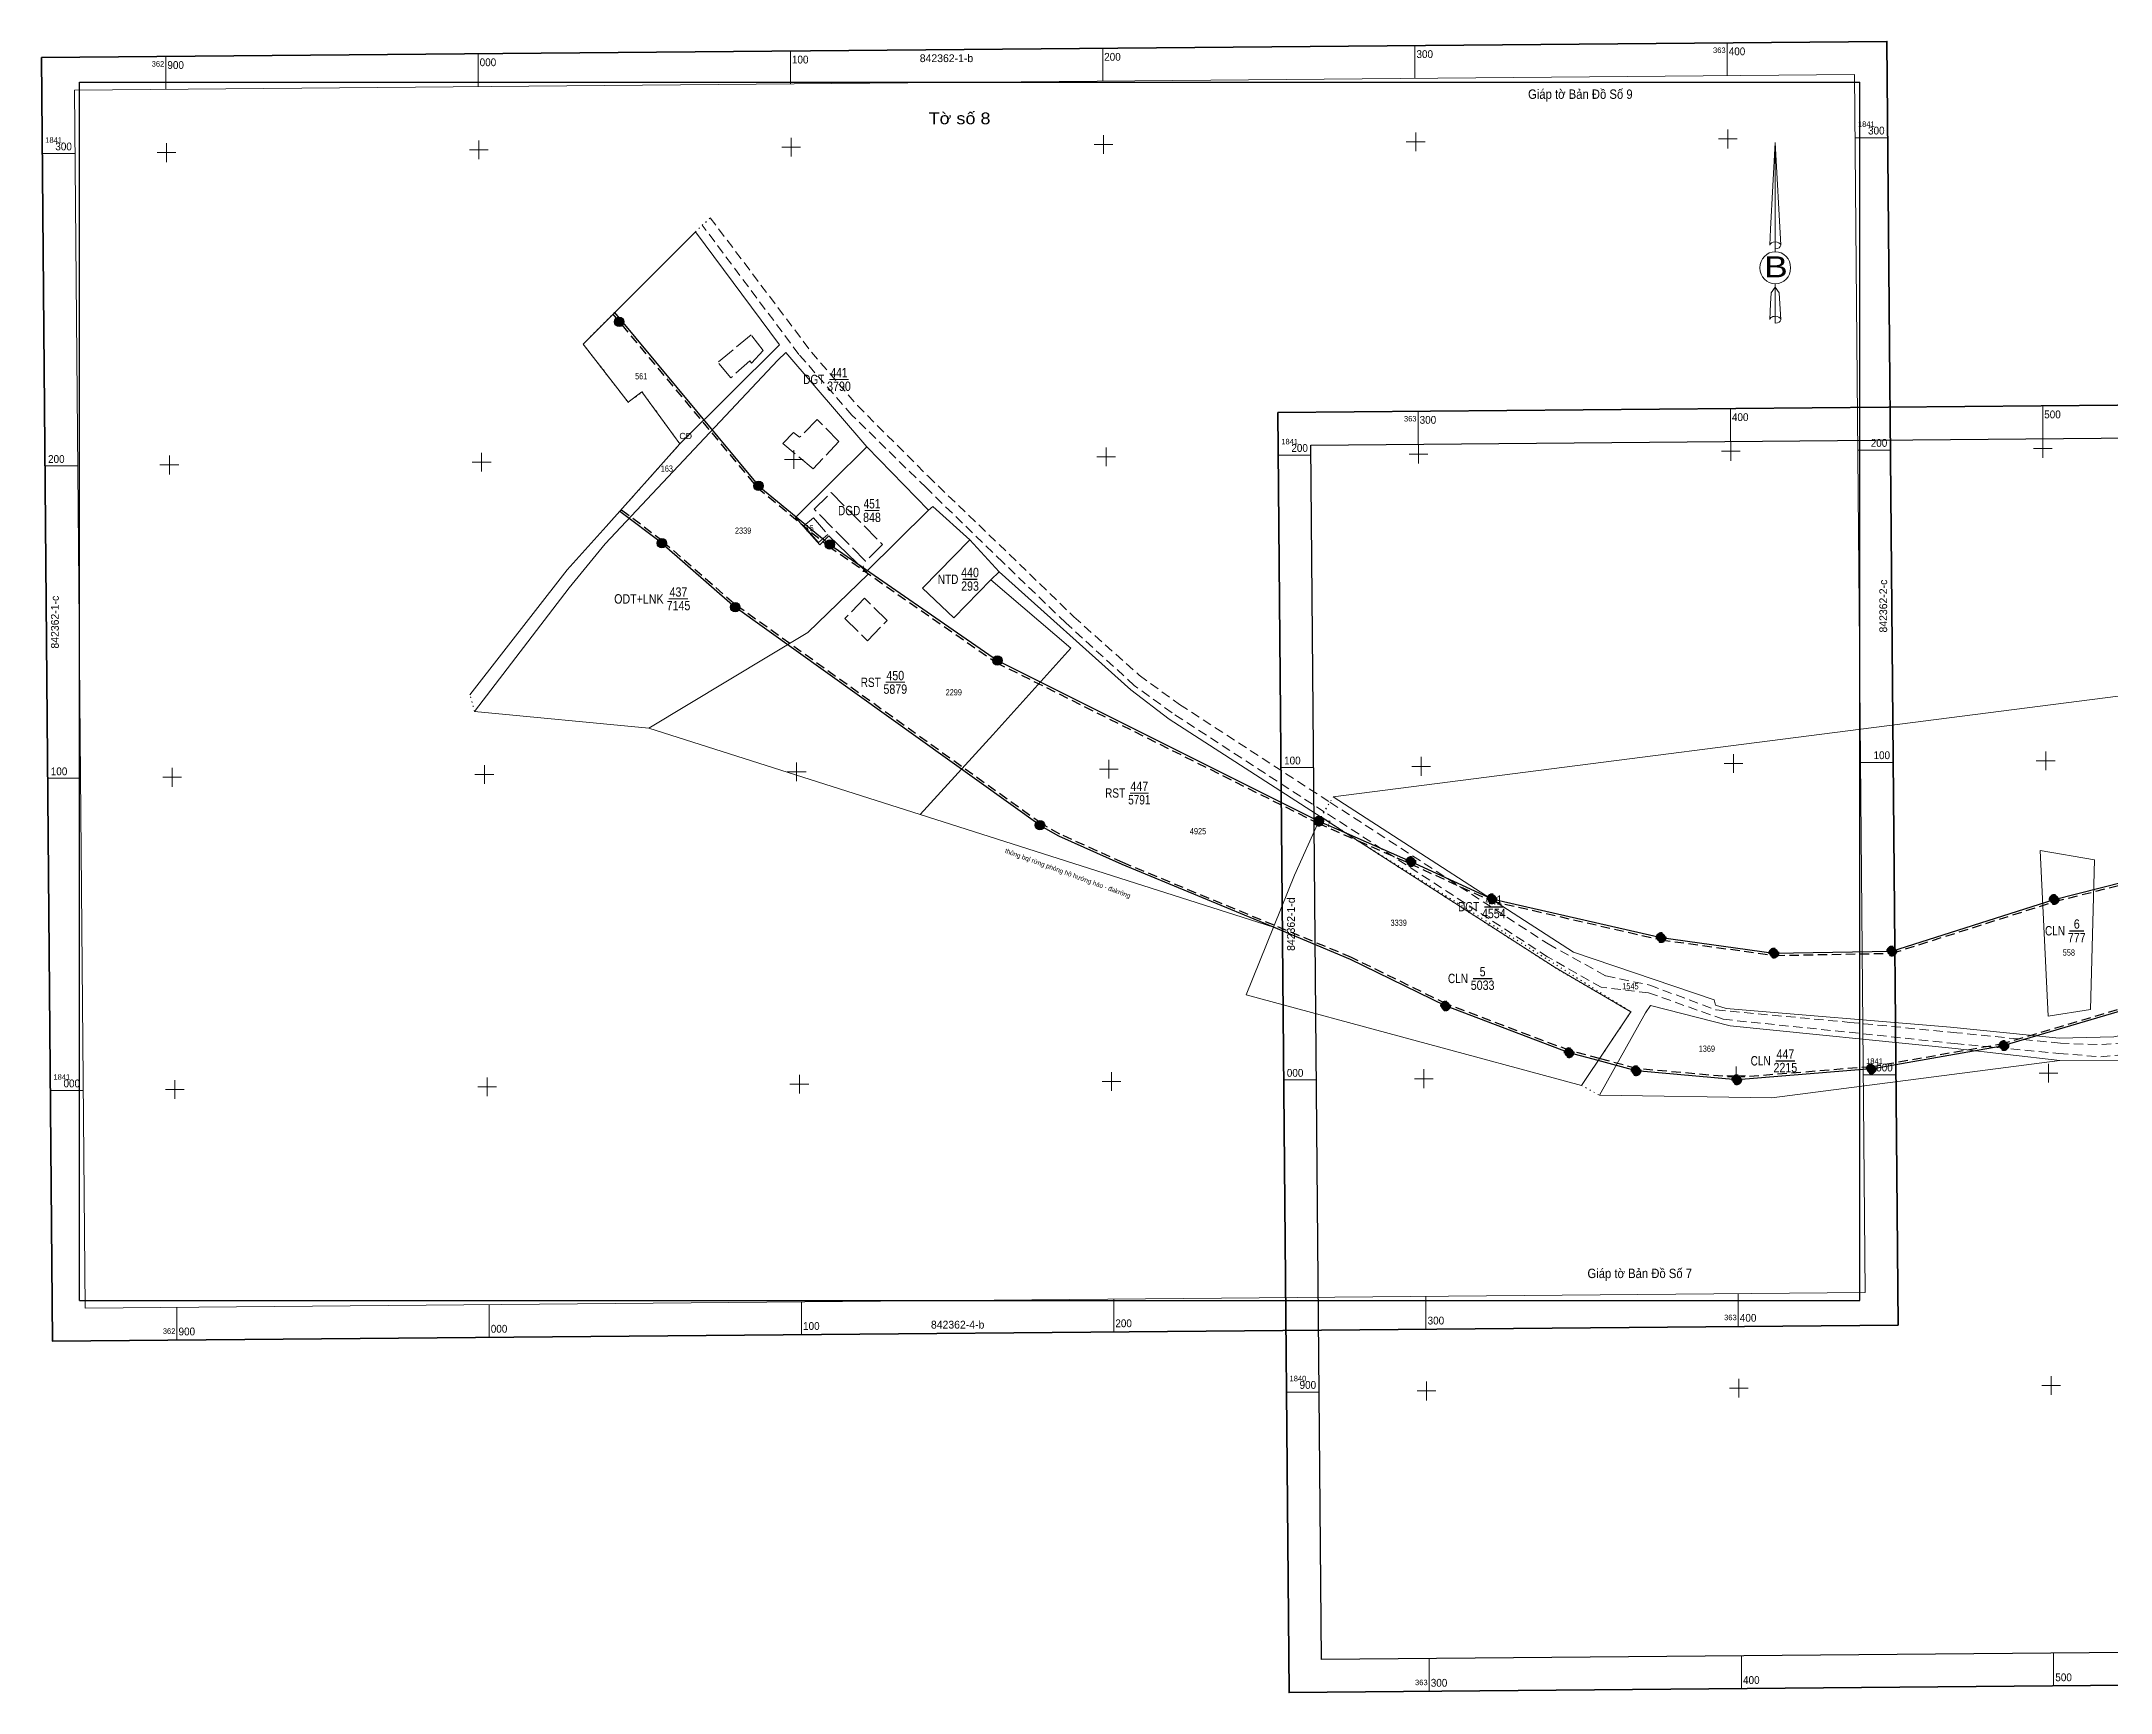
# Model space of a CAD drawing. Header units: metres. Extents: x 25 to 551711, y 21 to 1840816.
# Drawn here: x 549409 to 550071, y 1840288 to 1840816 of the extents above; entities that cross this region are included whole.
import ezdxf
from ezdxf.enums import TextEntityAlignment as Align

# ---------------------------------------------------------------- set-up
doc = ezdxf.new("R2010")
doc.units = ezdxf.units.M
for name, pattern in [('DOTTED', [1.5, 0.3, -1.2]), ('LONG_DASHED', [7.5, 6, -1.5]), ('MEDIUM_DASHED', [4.5, 3, -1.5])]:
    doc.linetypes.add(name, pattern=pattern)
for name, color, linetype, lineweight in [('1', 7, 'MEDIUM_DASHED', 13), ('10', 7, 'Continuous', 13), ('13', 7, 'Continuous', 25), ('19', 7, 'MEDIUM_DASHED', 35), ('22', 7, 'MEDIUM_DASHED', 13), ('50', 7, 'Continuous', 25), ('51', 7, 'Continuous', 13), ('60', 7, 'Continuous', 13)]:
    doc.layers.add(name, color=color, linetype=linetype, lineweight=lineweight)
for name, color, linetype in [('17', 7, 'Continuous'), ('55', 7, 'Continuous'), ('56', 7, 'Continuous')]:
    doc.layers.add(name, color=color, linetype=linetype)

msp = doc.modelspace()

# ---------------------------------------------------------------- hatches: boundary and pattern name
at = {"layer": '19'}
for points in [[(549595.133, 1840726.27, 1), (549592.133, 1840726.27, 1)], [(549639.731, 1840673.784, 1), (549636.731, 1840673.784, 1)], [(549608.789, 1840655.447, 1), (549605.789, 1840655.447, 1)], [(549662.579, 1840655.028, 1), (549659.579, 1840655.028, 1)], [(549632.272, 1840634.958, 1), (549629.272, 1840634.958, 1)], [(549716.181, 1840617.867, 1), (549713.181, 1840617.867, 1)], [(549819.065, 1840566.48, 1), (549816.065, 1840566.48, 1)], [(549819.065, 1840566.48, 1), (549816.065, 1840566.48, 1)], [(549729.826, 1840565.243, 1), (549726.826, 1840565.243, 1)], [(549848.571, 1840553.531, 1), (549845.571, 1840553.531, 1)], [(549874.509, 1840541.631, 1), (549871.509, 1840541.631, 1)], [(550054.506, 1840541.426, 1), (550051.506, 1840541.426, 1)], [(549928.654, 1840529.198, 1), (549925.654, 1840529.198, 1)], [(549964.768, 1840524.275, 1), (549961.768, 1840524.275, 1)], [(550002.523, 1840524.905, 1), (549999.523, 1840524.905, 1)], [(549859.643, 1840507.319, 1), (549856.643, 1840507.319, 1)], [(550038.409, 1840494.637, 1), (550035.409, 1840494.637, 1)], [(549899.204, 1840492.379, 1), (549896.204, 1840492.379, 1)], [(549920.649, 1840486.608, 1), (549917.649, 1840486.608, 1)], [(549995.935, 1840487.177, 1), (549992.935, 1840487.177, 1)], [(549952.876, 1840483.721, 1), (549949.876, 1840483.721, 1)]]:
    msp.add_hatch(color=256, dxfattribs=at).paths.add_polyline_path(points)

# ---------------------------------------------------------------- linework, layer by layer
at = {"layer": '1'}
for p, q in [((549819.35, 1840569.48), (549770.61, 1840601.12)), ((549773.01, 1840603.81), (549821.15, 1840572.54))]:
    msp.add_line(p, q, dxfattribs=at)
for points in [[(549622.75, 1840759.63), (549655.17, 1840716.63), (549669.88, 1840699.52), (549692.49, 1840676.88), (549718.51, 1840651.89), (549739.15, 1840631.91), (549760.08, 1840613.21), (549773.01, 1840603.81)], [(549770.61, 1840601.12), (549758.53, 1840609.93), (549736.58, 1840629.95), (549716.42, 1840649.37), (549691.86, 1840673.23), (549668.1, 1840696.45), (549651.16, 1840715.89), (549620.23, 1840757.22)]]:
    msp.add_lwpolyline(points, dxfattribs=at)
at = {"layer": '10', "lineweight": 25}
for p, q in [((549420.84, 1840803.05), (549990.84, 1840803.05)), ((549420.84, 1840413.05), (549420.84, 1840803.05))]:
    msp.add_line(p, q, dxfattribs=at)
at = {"layer": '10', "linetype": 'DOTTED', "lineweight": 25}
msp.add_line((549618.04, 1840755.14), (549622.75, 1840759.63), dxfattribs=at)
at = {"layer": '10'}
for p, q in [((549618.04, 1840755.14), (549582.03, 1840719.19)), ((549672.89, 1840686.25), (549692.62, 1840666.03)), ((549672.63, 1840646.27), (549692.62, 1840666.03)), ((549576.98, 1840646.9), (549545.81, 1840606.93)), ((549547.32, 1840601.62), (549603.14, 1840596.27)), ((549603.14, 1840596.27), (549689.93, 1840568.58)), ((549818.37, 1840567.82), (549826.4, 1840562.56))]:
    msp.add_line(p, q, dxfattribs=at)
at = {"layer": '10', "linetype": 'DOTTED'}
for p, q in [((549547.32, 1840601.62), (549545.81, 1840606.93)), ((549818.34, 1840567.79), (549822.18, 1840574.27)), ((549818.34, 1840567.79), (549822.18, 1840574.27)), ((549901.68, 1840481.9), (549907.49, 1840478.74))]:
    msp.add_line(p, q, dxfattribs=at)
at = {"layer": '10', "lineweight": 35}
msp.add_lwpolyline([(549408.64, 1840810.9), (549999.45, 1840816.07), (550003.04, 1840405.2), (549412.23, 1840400.03)], close=True, dxfattribs=at)
at = {"layer": '10', "lineweight": 25}
msp.add_lwpolyline([(549420.84, 1840413.05), (549990.84, 1840413.05), (549990.84, 1840803.05)], dxfattribs=at)
at = {"layer": '10'}
for points in [[(549618.04, 1840755.14), (549644.93, 1840718.93), (549613.05, 1840687.24)], [(549547.32, 1840601.62), (549577.6, 1840641.18), (549589.16, 1840655.28), (549644.36, 1840714.08), (549646.93, 1840716.53), (549672.89, 1840686.25)], [(549582.03, 1840719.19), (549596.48, 1840700.55), (549600.91, 1840703.85), (549613.05, 1840687.24)], [(549576.98, 1840646.9), (549589.44, 1840660.75), (549613.05, 1840687.24)], [(549672.89, 1840686.25), (549650.01, 1840663.65), (549657.87, 1840654.92), (549660.76, 1840657.86), (549672.63, 1840646.27)], [(549692.62, 1840666.03), (549694.04, 1840667.22), (549705.87, 1840656.51)], [(549712.63, 1840643.7), (549700.75, 1840631.51), (549690.7, 1840641.04), (549705.87, 1840656.51)], [(549705.87, 1840656.51), (549715.23, 1840646.34), (549712.63, 1840643.7)], [(549672.63, 1840646.27), (549673.32, 1840645.55), (549653.97, 1840626.91), (549603.14, 1840596.27)], [(549712.63, 1840643.7), (549738.17, 1840621.81), (549713.2, 1840594.12), (549689.93, 1840568.58)], [(549715.23, 1840646.34), (549757.36, 1840608.47), (549769.65, 1840599.09), (549818.34, 1840567.79)], [(549822.18, 1840574.27), (550274.84, 1840632.3), (550421.98, 1840593.2)], [(549822.18, 1840574.27), (549899.14, 1840524.57), (549944.14, 1840509.29), (549944.58, 1840507.58), (549948.04, 1840506.51), (550019.83, 1840500.54), (550054.64, 1840497.06), (550072.11, 1840497.43), (550086.92, 1840500.47), (550101.95, 1840507.33), (550143.42, 1840540.8), (550169.25, 1840563.12), (550175.07, 1840567.7), (550189.82, 1840576.8), (550215.18, 1840587.25), (550267.91, 1840605.52), (550289.19, 1840608.08), (550300.14, 1840605.75), (550352.75, 1840574.1), (550372.91, 1840562.48), (550388.81, 1840550.54)], [(549689.93, 1840568.58), (549803.03, 1840532.5), (549809.77, 1840549.17), (549817.57, 1840566.48)], [(549818.34, 1840567.79), (549817.57, 1840566.48), (549809.77, 1840549.17), (549794.31, 1840510.94), (549901.68, 1840481.9)], [(549818.34, 1840567.79), (549893.25, 1840519.62), (549917.5, 1840505.5), (549901.68, 1840481.9)], [(549818.34, 1840567.79), (549893.25, 1840519.62), (549917.5, 1840505.5), (549901.68, 1840481.9)], [(549907.49, 1840478.74), (549922.22, 1840505.14), (549923.79, 1840507.51), (549949.3, 1840501.02), (550021.31, 1840493.69), (550054.83, 1840489.91)], [(550054.83, 1840489.91), (550075.41, 1840490), (550091.22, 1840493.41), (550102.78, 1840498.67)], [(549907.49, 1840478.74), (549962.66, 1840477.9), (550054.83, 1840489.91)]]:
    msp.add_lwpolyline(points, dxfattribs=at)
at = {"layer": '10', "linetype": 'DOTTED', "lineweight": 25}
for points in [[(549592.12, 1840729.27), (549582.03, 1840719.19), (549596.48, 1840700.55), (549600.91, 1840703.85), (549613.05, 1840687.24), (549593.79, 1840665.6)], [(549826.42, 1840562.6), (549818.34, 1840567.79), (549821.15, 1840572.54)], [(549826.42, 1840562.6), (549893.25, 1840519.62), (549917.5, 1840505.5), (549907.03, 1840489.87)], [(549826.42, 1840562.6), (549917.5, 1840505.5), (549907.03, 1840489.87)]]:
    msp.add_lwpolyline(points, dxfattribs=at)
at = {"layer": '10', "linetype": 'DOTTED'}
msp.add_lwpolyline([(549817.57, 1840566.48), (549818.34, 1840567.79), (549822.18, 1840574.27)], dxfattribs=at)
at = {"layer": '10'}
msp.add_lwpolyline([(550065.89, 1840554.07), (550048.54, 1840557.05), (550051.12, 1840504.05), (550064.58, 1840506.22)], close=True, dxfattribs=at)
at = {"layer": '13', "lineweight": 13}
for p, q in [((549660.95, 1840707.87), (549667.01, 1840707.87)), ((549672.27, 1840665.9), (549676.81, 1840665.9)), ((549609.54, 1840637.66), (549615.64, 1840637.66)), ((549678.99, 1840610.92), (549685.02, 1840610.92)), ((549757.21, 1840575.49), (549763.05, 1840575.49))]:
    msp.add_line(p, q, dxfattribs=at)
at = {"layer": '13'}
for p, q in [((549703.66, 1840643.9), (549708.2, 1840643.9)), ((549870.58, 1840539.1), (549876.61, 1840539.1)), ((550057.95, 1840531.4), (550062.55, 1840531.4)), ((549867, 1840516.14), (549873.06, 1840516.14)), ((549963.9, 1840489.78), (549970, 1840489.78))]:
    msp.add_line(p, q, dxfattribs=at)
at = {"layer": '19', "linetype": 'Continuous', "lineweight": 25}
for centre in [(549593.633, 1840726.27), (549638.231, 1840673.784), (549607.289, 1840655.447), (549661.079, 1840655.028), (549630.772, 1840634.958), (549714.681, 1840617.867), (549817.565, 1840566.48), (549728.326, 1840565.243)]:
    msp.add_circle(centre, 1.5, dxfattribs=at)
at = {"layer": '19'}
for centre in [(549817.565, 1840566.48), (549847.071, 1840553.531), (549873.009, 1840541.631), (550053.006, 1840541.426), (549927.154, 1840529.198), (549963.268, 1840524.275), (550001.023, 1840524.905), (549858.143, 1840507.319), (550036.909, 1840494.637), (549897.704, 1840492.379), (549919.149, 1840486.608), (549994.435, 1840487.177), (549951.376, 1840483.721)]:
    msp.add_circle(centre, 1.5, dxfattribs=at)
at = {"layer": '22', "linetype": 'LONG_DASHED'}
for p, q in [((549635.85, 1840722.11), (549625.19, 1840713.35)), ((549639.71, 1840717.09), (549635.85, 1840722.11)), ((549635.47, 1840713.85), (549635.92, 1840713.11)), ((549639.71, 1840717.09), (549635.92, 1840713.11))]:
    msp.add_line(p, q, dxfattribs=at)
at = {"layer": '22'}
for p, q in [((549923.18, 1840511.55), (549947.06, 1840503.06)), ((549944.79, 1840506.05), (549987.47, 1840502.09)), ((549947.06, 1840503.06), (549987.35, 1840498.9)), ((549987.47, 1840502.09), (550021.8, 1840498.76))]:
    msp.add_line(p, q, dxfattribs=at)
at = {"layer": '22', "linetype": 'LONG_DASHED'}
for points in [[(549635.47, 1840713.85), (549629.37, 1840708.39), (549625.19, 1840713.35)], [(549663.97, 1840688.01), (549657.03, 1840695.05), (549651.34, 1840689.36), (549649.41, 1840690.9), (549646.02, 1840687.4)], [(549663.97, 1840688.01), (549655.69, 1840679.25), (549646.02, 1840687.4)]]:
    msp.add_lwpolyline(points, dxfattribs=at)
at = {"layer": '22', "linetype": 'Continuous', "lineweight": 35}
msp.add_lwpolyline([(549804.49, 1840697.28), (550439.8, 1840702.84), (550443.38, 1840293.1), (549808.08, 1840287.55)], close=True, dxfattribs=at)
at = {"layer": '22', "linetype": 'Continuous', "lineweight": 25}
msp.add_lwpolyline([(549815.08, 1840686.88), (550429.39, 1840692.25), (550432.79, 1840303.51), (549818.48, 1840298.13)], close=True, dxfattribs=at)
at = {"layer": '22', "linetype": 'LONG_DASHED'}
for points in [[(549677.89, 1840654.99), (549672.47, 1840649.65), (549656.04, 1840666.3), (549661.45, 1840671.64)], [(549655.77, 1840663.61), (549660.39, 1840658.24), (549657.37, 1840655.64), (549652.75, 1840661)], [(549679.43, 1840630.71), (549672.13, 1840637.83), (549665.83, 1840631.37), (549673.13, 1840624.25)]]:
    msp.add_lwpolyline(points, close=True, dxfattribs=at)
at = {"layer": '22'}
for points in [[(549987.35, 1840498.9), (550021.22, 1840495.3), (550054.48, 1840492.1), (550067.91, 1840491.08), (550076.74, 1840491.88), (550089.4, 1840495.07), (550100.78, 1840499.88), (550111.13, 1840506.86), (550146.38, 1840537.57), (550172.21, 1840559.23), (550191.78, 1840572.17), (550217.23, 1840583.26)], [(550215.58, 1840586.1), (550190.52, 1840575.62), (550170.01, 1840562.05), (550144.42, 1840539.95), (550107.77, 1840508.77), (550099.9, 1840503.71), (550088.13, 1840498.41), (550075.77, 1840495.46), (550066.76, 1840494.95), (550054.98, 1840495.41), (550021.8, 1840498.76)], [(549923.17, 1840511.56), (549908, 1840513.3), (549890.85, 1840523.07), (549819.35, 1840569.48)], [(549821.16, 1840572.54), (549890.98, 1840527.19), (549909.48, 1840516.96), (549923.52, 1840513.99), (549944.79, 1840506.05)]]:
    msp.add_lwpolyline(points, dxfattribs=at)
at = {"layer": '50'}
for p, q in [((549607.16, 1840655.52), (549593.79, 1840665.6)), ((549607.16, 1840655.52), (549630.77, 1840634.96)), ((549728.37, 1840565.13), (549630.77, 1840634.96)), ((549817.57, 1840566.48), (549826.43, 1840562.59)), ((549826.42, 1840562.6), (549847.07, 1840553.53)), ((549803.03, 1840532.5), (549754.6, 1840552.58)), ((549897.7, 1840492.38), (549858.14, 1840507.32)), ((549994.44, 1840487.18), (550036.91, 1840494.64)), ((549907.03, 1840489.87), (549897.7, 1840492.38)), ((549994.44, 1840487.18), (549951.52, 1840483.72))]:
    msp.add_line(p, q, dxfattribs=at)
for points in [[(549592.12, 1840729.27), (549638.35, 1840673.71), (549661.08, 1840655.03), (549714.68, 1840617.87), (549817.57, 1840566.48)], [(549754.6, 1840552.58), (549734.35, 1840561.72), (549728.51, 1840565.02)], [(549847.07, 1840553.53), (549873.01, 1840541.63), (549927.15, 1840529.2), (549963.27, 1840524.27)], [(549963.27, 1840524.27), (550001.02, 1840524.91), (550053.01, 1840541.43), (550098.01, 1840552.82)], [(550154.54, 1840538.11), (550112.13, 1840520.25), (550077.75, 1840506.68), (550036.91, 1840494.64)], [(549858.14, 1840507.32), (549827.75, 1840522.24), (549803.03, 1840532.5)], [(549951.38, 1840483.72), (549919.15, 1840486.61), (549907.03, 1840489.87)]]:
    msp.add_lwpolyline(points, dxfattribs=at)
at = {"layer": '51'}
for p, q in [((549963.71, 1840783.66), (549965.47, 1840750.81)), ((549963.71, 1840783.66), (549965.47, 1840750.81)), ((549963.71, 1840783.66), (549965.47, 1840750.81)), ((549962.24, 1840755.92), (549961.97, 1840750.87)), ((549963.71, 1840751.91), (549963.71, 1840750.64)), ((549963.71, 1840750.64), (549963.71, 1840749.7)), ((549963.71, 1840749.7), (549963.71, 1840748.76)), ((549963.71, 1840749.7), (549963.71, 1840748.76)), ((549963.71, 1840749.7), (549963.71, 1840748.76)), ((549965.47, 1840750.81), (549965.47, 1840750.87)), ((549963.71, 1840737.38), (549963.71, 1840738.46)), ((549963.71, 1840737.38), (549963.71, 1840738.46)), ((549963.71, 1840737.38), (549963.71, 1840738.46)), ((549963.71, 1840737.38), (549965, 1840735.55)), ((549963.71, 1840737.38), (549965, 1840735.55)), ((549963.71, 1840737.38), (549965, 1840735.55)), ((549965, 1840735.55), (549965.47, 1840726.96)), ((549965, 1840735.55), (549965.47, 1840726.96)), ((549965, 1840735.55), (549965.47, 1840726.96)), ((549963.71, 1840728.07), (549963.71, 1840726.82)), ((549963.71, 1840726.82), (549963.71, 1840725.86)), ((549965.47, 1840726.96), (549965.47, 1840727.08))]:
    msp.add_line(p, q, dxfattribs=at)
at = {"layer": '51', "linetype": 'MEDIUM_DASHED', "lineweight": 25}
for p, q in [((549607.58, 1840656.08), (549594.24, 1840666.14)), ((549607.61, 1840656.04), (549631.23, 1840635.48)), ((549728.77, 1840565.7), (549631.18, 1840635.53)), ((549817.28, 1840565.84), (549830.19, 1840560.17)), ((549830.18, 1840560.18), (549846.79, 1840552.89)), ((549803.29, 1840533.14), (549754.87, 1840553.22)), ((549927.06, 1840528.51), (549963.17, 1840523.58)), ((549897.95, 1840493.03), (549858.39, 1840507.97)), ((549994.31, 1840487.87), (550036.78, 1840495.33)), ((549907.44, 1840490.47), (549897.89, 1840493.05)), ((549919.33, 1840487.28), (549907.44, 1840490.48)), ((549994.38, 1840487.88), (549951.46, 1840484.42)), ((549951.44, 1840484.42), (549919.21, 1840487.31))]:
    msp.add_line(p, q, dxfattribs=at)
at = {"layer": '51'}
for points in [[(549963.71, 1840751.91), (549963.71, 1840783.66), (549962.24, 1840755.92)], [(549963.71, 1840728.07), (549963.71, 1840737.38), (549962.42, 1840735.55), (549962.24, 1840732.1), (549961.97, 1840727.08)]]:
    msp.add_lwpolyline(points, dxfattribs=at)
at = {"layer": '51', "linetype": 'MEDIUM_DASHED', "lineweight": 25}
for points in [[(549591.62, 1840728.77), (549637.86, 1840673.22), (549660.65, 1840654.46), (549714.33, 1840617.26), (549817.25, 1840565.86)], [(549754.89, 1840553.22), (549734.66, 1840562.35), (549728.85, 1840565.63)], [(549846.78, 1840552.9), (549872.78, 1840540.97), (549927, 1840528.52)], [(549963.8, 1840523.49), (550001.14, 1840524.21), (550053.2, 1840540.75), (550098.18, 1840552.14)], [(550154.26, 1840538.75), (550111.86, 1840520.9), (550077.53, 1840507.34), (550036.71, 1840495.3)], [(549858.45, 1840507.95), (549828.03, 1840522.88), (549803.29, 1840533.14)]]:
    msp.add_lwpolyline(points, dxfattribs=at)
at = {"layer": '51'}
msp.add_ellipse((549963.715, 1840743.607), major_axis=(0, 5.148), ratio=0.956213, dxfattribs=at)
for centre, start_param, end_param in [((549963.714, 1840750.804), 1.5707963, 3.074452), ((549963.714, 1840750.804), 0.0671406, 1.5707963), ((549963.714, 1840750.804), 4.712389, 6.2831853), ((549963.714, 1840726.973), 2.4910694, 3.0742784), ((549963.714, 1840726.973), 1.5707963, 2.4910694), ((549963.714, 1840726.973), 0.0671406, 1.5707963), ((549963.714, 1840726.973), 4.712389, 6.2831853)]:
    msp.add_ellipse(centre, major_axis=(1.745, 0), ratio=0.632193, start_param=start_param, end_param=end_param, dxfattribs=at)
at = {"layer": '60'}
for p, q in [((549648.45, 1840802.5), (549648.45, 1840813)), ((549748.41, 1840803.37), (549748.41, 1840813.87)), ((549848.38, 1840804.25), (549848.38, 1840814.75)), ((549948.35, 1840805.12), (549948.35, 1840815.62)), ((549448.51, 1840800.75), (549448.51, 1840811.25)), ((549548.48, 1840801.63), (549548.48, 1840812.13)), ((549748.64, 1840780.08), (549748.64, 1840786.08)), ((549848.6, 1840780.96), (549848.6, 1840786.96)), ((549948.57, 1840781.83), (549948.57, 1840787.83)), ((549419.41, 1840780.16), (549408.91, 1840780.16)), ((549445.73, 1840780.46), (549451.73, 1840780.46)), ((549448.73, 1840777.46), (549448.73, 1840783.46)), ((549545.7, 1840781.33), (549551.7, 1840781.33)), ((549548.7, 1840778.33), (549548.7, 1840784.33)), ((549645.67, 1840782.21), (549651.67, 1840782.21)), ((549648.67, 1840779.21), (549648.67, 1840785.21)), ((549745.64, 1840783.08), (549751.64, 1840783.08)), ((549845.6, 1840783.96), (549851.6, 1840783.96)), ((549945.57, 1840784.83), (549951.57, 1840784.83)), ((549989.22, 1840785.23), (549999.72, 1840785.23)), ((549849.41, 1840687.18), (549849.41, 1840697.68)), ((549949.37, 1840688.05), (549949.37, 1840698.55)), ((550049.34, 1840688.93), (550049.34, 1840699.43)), ((549849.48, 1840680.99), (549849.48, 1840686.99)), ((549849.48, 1840680.99), (549849.48, 1840686.99)), ((549949.45, 1840681.86), (549949.45, 1840687.86)), ((549949.45, 1840681.86), (549949.45, 1840687.86)), ((550049.41, 1840682.74), (550049.41, 1840688.74)), ((549420.28, 1840680.19), (549409.78, 1840680.19)), ((549446.61, 1840680.49), (549452.61, 1840680.49)), ((549449.61, 1840677.49), (549449.61, 1840683.49)), ((549546.58, 1840681.37), (549552.58, 1840681.37)), ((549549.58, 1840678.37), (549549.58, 1840684.37)), ((549646.54, 1840682.24), (549652.54, 1840682.24)), ((549649.54, 1840679.24), (549649.54, 1840685.24)), ((549746.51, 1840683.12), (549752.51, 1840683.12)), ((549749.51, 1840680.12), (549749.51, 1840686.12)), ((549815.11, 1840683.64), (549804.61, 1840683.64)), ((549846.48, 1840683.99), (549852.48, 1840683.99)), ((549846.48, 1840683.99), (549852.48, 1840683.99)), ((549946.45, 1840684.86), (549952.45, 1840684.86)), ((549946.45, 1840684.86), (549952.45, 1840684.86)), ((549990.09, 1840685.27), (550000.59, 1840685.27)), ((550046.41, 1840685.74), (550052.41, 1840685.74)), ((549950.32, 1840581.9), (549950.32, 1840587.9)), ((549950.32, 1840581.9), (549950.32, 1840587.9)), ((550050.29, 1840582.77), (550050.29, 1840588.77)), ((549450.48, 1840577.52), (549450.48, 1840583.52)), ((549547.45, 1840581.4), (549553.45, 1840581.4)), ((549550.45, 1840578.4), (549550.45, 1840584.4)), ((549647.42, 1840582.27), (549653.42, 1840582.27)), ((549650.42, 1840579.27), (549650.42, 1840585.27)), ((549747.39, 1840583.15), (549753.39, 1840583.15)), ((549750.39, 1840580.15), (549750.39, 1840586.15)), ((549815.99, 1840583.68), (549805.49, 1840583.68)), ((549847.35, 1840584.02), (549853.35, 1840584.02)), ((549847.35, 1840584.02), (549853.35, 1840584.02)), ((549850.35, 1840581.02), (549850.35, 1840587.02)), ((549850.35, 1840581.02), (549850.35, 1840587.02)), ((549947.32, 1840584.9), (549953.32, 1840584.9)), ((549947.32, 1840584.9), (549953.32, 1840584.9)), ((549990.97, 1840585.3), (550001.47, 1840585.3)), ((550047.29, 1840585.77), (550053.29, 1840585.77)), ((549421.16, 1840580.22), (549410.66, 1840580.22)), ((549447.48, 1840580.52), (549453.48, 1840580.52)), ((549951.2, 1840481.93), (549951.2, 1840487.93)), ((549951.2, 1840481.93), (549951.2, 1840487.93)), ((550051.16, 1840482.8), (550051.16, 1840488.8)), ((549451.36, 1840477.56), (549451.36, 1840483.56)), ((549548.33, 1840481.43), (549554.33, 1840481.43)), ((549551.33, 1840478.43), (549551.33, 1840484.43)), ((549648.29, 1840482.31), (549654.29, 1840482.31)), ((549651.29, 1840479.31), (549651.29, 1840485.31)), ((549748.26, 1840483.18), (549754.26, 1840483.18)), ((549751.26, 1840480.18), (549751.26, 1840486.18)), ((549816.86, 1840483.71), (549806.36, 1840483.71)), ((549848.23, 1840484.05), (549854.23, 1840484.05)), ((549848.23, 1840484.05), (549854.23, 1840484.05)), ((549851.23, 1840481.05), (549851.23, 1840487.05)), ((549851.23, 1840481.05), (549851.23, 1840487.05)), ((549948.2, 1840484.93), (549954.2, 1840484.93)), ((549948.2, 1840484.93), (549954.2, 1840484.93)), ((549991.84, 1840485.33), (550002.34, 1840485.33)), ((550048.16, 1840485.8), (550054.16, 1840485.8)), ((549422.03, 1840480.25), (549411.53, 1840480.25)), ((549448.36, 1840480.56), (549454.36, 1840480.56)), ((549951.85, 1840415.25), (549951.85, 1840404.75)), ((549452.01, 1840410.88), (549452.01, 1840400.38)), ((549551.98, 1840411.75), (549551.98, 1840401.25)), ((549651.95, 1840412.63), (549651.95, 1840402.13)), ((549751.92, 1840413.5), (549751.92, 1840403)), ((549851.88, 1840414.38), (549851.88, 1840403.88)), ((550052.04, 1840382.84), (550052.04, 1840388.84)), ((549817.74, 1840383.74), (549807.24, 1840383.74)), ((549849.1, 1840384.09), (549855.1, 1840384.09)), ((549852.1, 1840381.09), (549852.1, 1840387.09)), ((549949.07, 1840384.96), (549955.07, 1840384.96)), ((549952.07, 1840381.96), (549952.07, 1840387.96)), ((550049.04, 1840385.84), (550055.04, 1840385.84)), ((549852.9, 1840298.44), (549852.9, 1840287.94)), ((549952.87, 1840299.31), (549952.87, 1840288.81)), ((550052.83, 1840300.18), (550052.83, 1840289.68))]:
    msp.add_line(p, q, dxfattribs=at)
for points in [[(549419.23, 1840800.5), (549989.04, 1840805.48), (549992.45, 1840415.61), (549422.64, 1840410.62)], [(549815.08, 1840686.88), (550429.39, 1840692.25), (550432.79, 1840303.51), (549818.48, 1840298.13)]]:
    msp.add_lwpolyline(points, close=True, dxfattribs=at)

# ---------------------------------------------------------------- texts
at = {"layer": '10'}
for s, height, width, p in [('Giáp tờ Bản Đồ Số 9', 3, 0.9, (549901.315, 1840797.68)), ('CĐ', 2, 1.05, (549614.905, 1840688.77)), ('Giáp tờ Bản Đồ Số 7', 3, 0.9, (549920.335, 1840420.23))]:
    msp.add_text(s, height=height, dxfattribs=dict(at, width=width)).set_placement(p, align=Align.CENTER)
at = {"layer": '10', "width": 0.9}
msp.add_text('thông bql rừng phòng hộ hướng háo - đakrông', height=1.5, rotation=339.925, dxfattribs=at).set_placement((549736.988, 1840549.098), align=Align.CENTER)
at = {"layer": '13'}
for s, width, p in [('DGT ', 0.8, (549660.19, 1840706.37)), ('DGD ', 0.8, (549671.7, 1840664.4)), ('NTD ', 0.8, (549703.09, 1840642.4)), ('ODT+LNK ', 0.85, (549608.78, 1840636.12)), ('RST ', 0.8, (549678.24, 1840609.42)), ('RST ', 0.8, (549756.48, 1840573.99)), ('DGT ', 0.8, (549869.83, 1840537.6)), ('CLN ', 0.8, (550057.38, 1840529.9)), ('CLN ', 0.8, (549866.24, 1840514.64)), ('CLN ', 0.8, (549963.14, 1840488.28))]:
    msp.add_text(s, height=3, dxfattribs=dict(at, width=width)).set_placement(p, align=Align.RIGHT)
for s, width, p in [('3790', 0.85, (549663.98, 1840704.2)), ('441', 0.8, (549663.98, 1840708.54)), ('451', 0.8, (549674.54, 1840666.57)), ('848', 0.85, (549674.54, 1840662.23)), ('440', 0.85, (549705.93, 1840644.57)), ('437', 0.85, (549612.59, 1840638.33)), ('293', 0.85, (549705.93, 1840640.23)), ('7145', 0.85, (549612.6, 1840633.99)), ('450', 0.85, (549682, 1840611.59)), ('5879', 0.85, (549682.005, 1840607.25)), ('5791', 0.8, (549760.13, 1840571.82)), ('447', 0.85, (549760.13, 1840576.16)), ('441', 0.8, (549873.6, 1840539.77)), ('4554', 0.85, (549873.605, 1840535.43)), ('6', 0.85, (550060.245, 1840532.07)), ('777', 0.85, (550060.25, 1840527.73)), ('5033', 0.85, (549870.03, 1840512.47)), ('5', 0.85, (549870.035, 1840516.81)), ('2215', 0.85, (549966.95, 1840486.11)), ('447', 0.85, (549966.95, 1840490.45))]:
    msp.add_text(s, height=3, dxfattribs=dict(at, width=width)).set_placement(p, align=Align.CENTER)
at = {"layer": '17'}
for s, width, p in [('561', 0.8, (549600.645, 1840707.9)), ('163', 0.85, (549608.87, 1840678.32)), ('2339', 0.85, (549633.285, 1840658.47)), ('15', 0.8, (549654.6, 1840659.27)), ('1', 0.65, (549671.905, 1840646.27)), ('2299', 0.85, (549700.725, 1840606.73)), ('4925', 0.85, (549778.92, 1840562.27)), ('7', 0.85, (549820.77, 1840564.62)), ('3339', 0.85, (549843.165, 1840532.97)), ('558', 0.85, (550057.705, 1840523.43)), ('1545', 0.85, (549917.345, 1840512.64)), ('1369', 0.85, (549941.815, 1840492.65))]:
    msp.add_text(s, height=2, dxfattribs=dict(at, width=width)).set_placement(p, align=Align.CENTER)
at = {"layer": '51', "width": 1.25}
msp.add_text('B', height=6.731, dxfattribs=at).set_placement((549963.95, 1840740.56), align=Align.CENTER)
at = {"layer": '55', "width": 1.15}
msp.add_text('Tờ số 8', height=3.75, dxfattribs=at).set_placement((549702.57, 1840789.56), align=Align.CENTER)
at = {"layer": '56'}
for s, height, width, p in [('200', 2.5, 0.95, (549748.88, 1840809.88)), ('300', 2.5, 0.95, (549848.85, 1840810.75)), ('400', 2.5, 0.95, (549948.82, 1840811.63)), ('900', 2.5, 0.95, (549448.98, 1840807.25)), ('000', 2.5, 0.95, (549548.95, 1840808.13)), ('100', 2.5, 0.95, (549648.91, 1840809)), ('1841', 1.75, 0.9, (549990.19, 1840788.7)), ('1841', 1.75, 0.9, (549409.88, 1840783.62)), ('300', 2.5, 0.95, (549849.87, 1840693.68)), ('400', 2.5, 0.95, (549949.84, 1840694.55)), ('500', 2.5, 0.95, (550049.81, 1840695.43)), ('1841', 1.75, 0.9, (549805.58, 1840687.1)), ('200', 2.5, 0.95, (549410.77, 1840681.15)), ('100', 2.5, 0.95, (549411.65, 1840581.18)), ('100', 2.5, 0.95, (549806.48, 1840584.64)), ('1841', 1.75, 0.9, (549992.81, 1840488.79)), ('1841', 1.75, 0.9, (549412.5, 1840483.72)), ('000', 2.5, 0.95, (549807.35, 1840484.67)), ('400', 2.5, 0.95, (549952.38, 1840406.26)), ('900', 2.5, 0.95, (549452.55, 1840401.89)), ('000', 2.5, 0.95, (549552.51, 1840402.76)), ('100', 2.5, 0.95, (549652.48, 1840403.64)), ('200', 2.5, 0.95, (549752.45, 1840404.51)), ('300', 2.5, 0.95, (549852.42, 1840405.38)), ('1840', 1.75, 0.95, (549808.21, 1840387.2)), ('300', 2.5, 0.95, (549853.43, 1840289.44)), ('400', 2.5, 0.95, (549953.4, 1840290.32)), ('500', 2.5, 0.95, (550053.37, 1840291.19))]:
    msp.add_text(s, height=height, dxfattribs=dict(at, width=width)).set_placement(p)
at = {"layer": '56', "width": 0.95}
for s, height, p in [('363', 1.75, (549947.82, 1840812.37)), ('362', 1.75, (549447.98, 1840808)), ('300', 2.5, (549998.71, 1840786.27)), ('300', 2.5, (549418.4, 1840781.19)), ('363', 1.75, (549848.87, 1840694.42)), ('200', 2.5, (549814.1, 1840684.68)), ('200', 2.5, (549999.58, 1840686.3)), ('100', 2.5, (550000.46, 1840586.34)), ('000', 2.5, (550001.33, 1840486.37)), ('000', 2.5, (549421.02, 1840481.29)), ('363', 1.75, (549951.38, 1840406.75)), ('362', 1.75, (549451.54, 1840402.38)), ('900', 2.5, (549816.73, 1840384.78)), ('363', 1.75, (549852.43, 1840289.93))]:
    msp.add_text(s, height=height, dxfattribs=at).set_placement(p, align=Align.RIGHT)
at = {"layer": '56'}
for s, p in [('842362-1-b', (549698.395, 1840809.44)), ('842362-4-b', (549701.965, 1840404.07))]:
    msp.add_text(s, height=2.5, dxfattribs=at).set_placement(p, align=Align.CENTER)
for s, p in [('842362-2-c', (549999.53, 1840635.315)), ('842362-1-c', (549414.22, 1840630.175)), ('842362-1-d', (549809.92, 1840533.51))]:
    msp.add_text(s, height=2.5, rotation=90, dxfattribs=at).set_placement(p, align=Align.CENTER)

doc.saveas('drawing.dxf')
